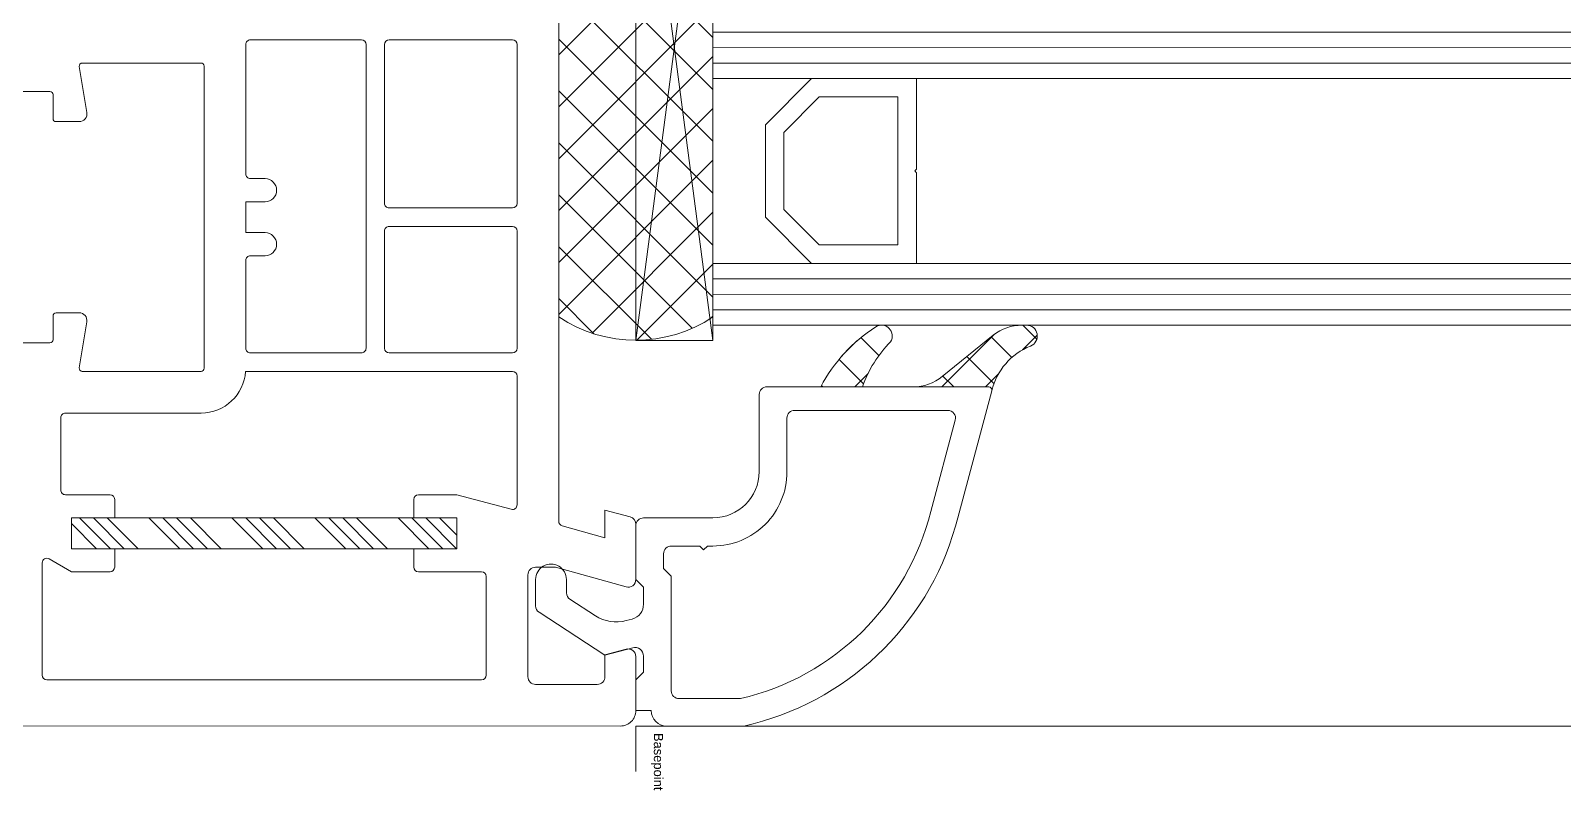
# Model space of a CAD drawing. Header units: millimetres. Extents: x 2258 to 5600, y 711 to 2563.
# Drawn here: x 2701.387 to 2705.227, y 2005.669 to 2007.572 of the extents above; entities that cross this region are included whole.
import ezdxf

# ---------------------------------------------------------------- set-up
doc = ezdxf.new("R2010")
doc.units = ezdxf.units.MM
for name, color, linetype, lineweight in [('FP_A_DOOR_WIN', 140, 'Continuous', 18), ('PQI-A-IN-ELEV-LGHT', 201, 'Continuous', 5), ('WAL', 7, 'Continuous', 30)]:
    doc.layers.add(name, color=color, linetype=linetype, lineweight=lineweight)
doc.styles.get("Standard").update_dxf_attribs({"font": 'arial.ttf'})
pattern_1 = [(135, (-4.599427157802303, -2.000253202709217), (1.414213562373095, 1.414213562373094), []), (44.99999999999997, (-4.599427157802303, -2.000253202709217), (1.414213562373095, -1.414213562373095), [])]

# ---------------------------------------------------------------- blocks, each defined once
blk = doc.blocks.new('*X84')
at = {"color": 0}
for p, q in [((23.39988581483212, -13.12680322657752), (25.02614989936285, -11.50053914204682)), ((23.92417589936278, -13.50053914204682), (25.92417589936281, -11.50053914204682)), ((24.82220189936285, -13.50053914204682), (26.82220189936288, -11.50053914204682)), ((25.72022989936281, -13.50053914204682), (27.72022989936284, -11.50053914204682)), ((28.41430357200433, -13.50053914204685), (30.41430357200435, -11.50053914204682)), ((29.3123295720043, -13.50053914204685), (31.31232957200428, -11.50053914204685)), ((30.21035557200438, -13.50053914204685), (32.21035557200437, -11.50053914204682)), ((31.10838357200433, -13.50053914204685), (33.1083835720043, -11.50053914204685)), ((33.80245724464581, -13.50053914204682), (35.80245724464584, -11.50053914204682)), ((34.70048324464577, -13.50053914204682), (36.7004832446458, -11.50053914204682)), ((35.59850924464585, -13.50053914204682), (37.59850924464587, -11.50053914204682)), ((36.49653724464579, -13.50053914204682), (38.49653724464583, -11.50053914204682)), ((39.19061091728729, -13.50053914204682), (41.19061091728729, -11.50053914204679)), ((40.08863691728726, -13.50053914204682), (42.08863691728722, -11.50053914204682)), ((40.98666291728732, -13.50053914204682), (42.98666291728733, -11.50053914204679)), ((41.88469091728729, -13.50053914204682), (43.88469091728725, -11.50053914204682)), ((44.57876458992878, -13.50053914204682), (46.57876458992881, -11.50053914204682)), ((45.47679058992874, -13.50053914204682), (47.47679058992878, -11.50053914204682)), ((46.37481658992881, -13.50053914204682), (48.37481658992886, -11.50053914204682)), ((47.27284458992878, -13.50053914204682), (48.39987818543757, -12.37350554653801))]:
    blk.add_line(p, q, dxfattribs=at)
blk = doc.blocks.new('*X85')
at = {"color": 0}
for p, q in [((54.99985186402648, -31.087261134794), (61.00601975375861, -25.08109324506187)), ((54.99985186402648, -27.71966508939307), (57.27450227647316, -25.44501467694639)), ((54.99985186402648, -34.45485718019493), (63.6577245844264, -25.79698445979503)), ((64.99985186402648, -33.32389141001726), (57.15847075292793, -25.48251029891871)), ((64.99985186402648, -29.95629536461633), (60.06881868517122, -25.02526218576104)), ((64.99985186402648, -36.6914874554182), (54.99985186402648, -26.69148745541818)), ((64.99985186402648, -26.5886993192154), (64.83690520496697, -26.42575266015587)), ((54.99985186402648, -37.82245322559585), (64.99985186402648, -27.82245322559587)), ((64.99985186402648, -40.05908350081911), (54.99985186402648, -30.05908350081912)), ((54.99985186402648, -41.19004927099679), (64.99985186402648, -31.1900492709968)), ((64.99985186402648, -43.42667954622004), (54.99985186402648, -33.42667954622005)), ((54.99985186402648, -44.55764531639772), (64.99985186402648, -34.55764531639772)), ((64.99985186402648, -46.794275591621), (54.99985186402648, -36.79427559162097)), ((54.99985186402648, -47.92524136179865), (64.99985186402648, -37.92524136179866)), ((64.99985186402648, -50.16187163702193), (54.99985186402648, -40.1618716370219)), ((54.99985186402648, -51.29283740719959), (64.99985186402648, -41.29283740719959)), ((64.99985186402648, -53.52946768242285), (54.99985186402648, -43.52946768242285)), ((54.99985186402648, -54.6604334526005), (64.99985186402648, -44.66043345260053)), ((64.66525748148851, -56.56246934528583), (54.99985186402648, -46.89706372782377)), ((56.06869944130799, -56.95918192071993), (64.99985186402648, -48.02802949800145)), ((62.29639050405407, -57.56119841325233), (54.99985186402648, -50.26465977322471)), ((58.64072724525436, -57.75475016217449), (64.99985186402648, -51.39562554340239)), ((59.1885293800865, -57.82093333468568), (54.99985186402647, -53.63225581862565)), ((62.16959604598446, -57.59347740684532), (64.99985186402645, -54.76322158880331))]:
    blk.add_line(p, q, dxfattribs=at)
blk = doc.blocks.new('BASIS')
for q in [(0, 2.998156985077132), (3, 0)]:
    blk.add_line((0, 0), q)
blk.add_text('BASIS', height=0.6).set_placement((0.45, 1.17))
blk = doc.blocks.new('GLASDATABASE7')
for p, q in [((-35, 0), (-35, 60)), ((-34, 0), (-34, 60)), ((-33, 0), (-33, 60)), ((-19, 0), (-19, 60)), ((-18, 0), (-18, 60)), ((-17, 0), (-17, 60)), ((-3, 0), (-3, 60)), ((-2, 0), (-2, 60)), ((-1, 0), (-1, 60)), ((1, 0), (-37, -5)), ((1, -5), (-37, 0))]:
    blk.add_line(p, q)
for points in [[(-32, 0), (-32, 60), (-36, 60), (-36, 0)], [(-32, 13.2), (-26.12, 13.2), (-26, 13.1), (-25.88, 13.2), (-20, 13.2), (-20, 60), (-32, 60)], [(-16, 0), (-16, 60), (-20, 60), (-20, 0)], [(-16, 13.2), (-10.12, 13.2), (-10, 13.1), (-9.879999999999999, 13.2), (-4, 13.2), (-4, 60), (-16, 60)], [(0, 0), (0, 60), (-4, 60), (-4, 0)], [(-21.2, 12), (-21.2, 6.897056274847714), (-23.49705627484771, 4.6), (-28.50294372515229, 4.6), (-30.8, 6.897056274847714), (-30.8, 12)], [(-5.2, 12), (-5.2, 6.897056274847714), (-7.497056274847714, 4.6), (-12.50294372515229, 4.6), (-14.8, 6.897056274847714), (-14.8, 12)], [(-20, 6.4), (-23, 3.4), (-29, 3.4), (-32, 6.4), (-32, 0), (-20, 0)], [(-4, 6.4), (-7, 3.4), (-13, 3.4), (-16, 6.4), (-16, 0), (-4, 0)], [(1, 0), (1, -5), (-37, -5), (-37, 0)], [(0, 0), (0, 0)], [(0, 0), (0, 0)]]:
    blk.add_lwpolyline(points, close=True)
blk.add_blockref('BASIS', (5, -10))
blk = doc.blocks.new('BASEPOINT')
for p, q in [((0.0001424139276124947, -6.579969547004794e-08), (0.0001424139276124947, 2.998156919277449)), ((-7.890404418731123e-08, 0.0005381883725030789), (2.956911949821283, 0.0005381883725030789))]:
    blk.add_line(p, q)
blk.add_text('Basepoint', height=0.6).set_placement((0.4501424139276011, 1.169999934200292))
blk = doc.blocks.new('PRJ_INSERT_100_59361299862', base_point=(-0.0001424139276124947, 6.579969635822636e-08))
h = blk.add_hatch()
h.set_pattern_fill('NETZ', color=256, scale=2, angle=-135, style=0)
h.set_pattern_definition(pattern_1)
edge = h.paths.add_edge_path()
edge.add_arc((-25.2986551748821, 25.33685661379517), 0.7009491730178186, 21.51182172263535, 179.9580202232992)
edge.add_line((-25.99960415975543, 25.33737018892023), (-25.99960415975543, 25.04407319476772))
edge.add_arc((-22.99300567432547, 25.04730335869381), 3.006600220606113, 180.0615561704665, 218.4438120667934)
edge.add_line((-25.34782986281486, 23.17795910793259), (-22.66887832759071, 19.87456954780984))
edge.add_arc((-24.99886901093642, 17.98482262943097), 3.000000000000037, 9.094947017729282e-13, 39.0438988427839, ccw=False)
edge.add_line((-21.99886901093638, 17.98482262943102), (-21.99960415975543, 22.89588363291494))
edge.add_arc((-21.80286819986766, 22.89686949340595), 0.1967384299873035, 73.53864963038978, 180.2871115812252, ccw=False)
edge.add_arc((-20.77735667004206, 27.1363973986147), 4.165315481917134, 201.7354703606924, 256.536940679372, ccw=False)
h = blk.add_hatch()
h.set_pattern_fill('NETZ', color=256, scale=2, angle=-135, style=0)
h.set_pattern_definition(pattern_1)
edge = h.paths.add_edge_path()
edge.add_arc((-25.29884118967663, 15.92990097243664), 0.6999557455590304, 57.98631243675442, 211.9210534334455, ccw=False)
edge.add_arc((-19.3226781381968, 22.23154655800048), 8.000000000000085, 225.5218146126667, 250.4566767224353)
edge.add_line((-21.99883435313792, 14.69243600613606), (-21.99883435313792, 11.99243600613607))
edge.add_arc((-17.18761768759084, 21.15341065885029), 10.347524457111, 212.7227798498215, 242.2921684265773, ccw=False)
for points in [[(-24.64653276932265, 25.5938899021485, 0.8276115379937076), (-25.99960415975543, 25.33737018892023), (-25.99960415975543, 25.04407319476772, 0.1690577026555226), (-25.34782986281486, 23.17795910793259), (-22.66887832759071, 19.87456954780984, -0.172028633719733), (-21.99886901093638, 17.98482262943102), (-21.99960415975543, 22.89588363291494, -0.502665873903851), (-21.74711872695017, 23.08554383215738, -0.2437805197364005)], [(-2.9996041597554, -0.0002532027091888267), (-0.9996041597554282, -0.0002532027091888267), (-0.9996041597554282, 0.9997467972908112, 0.4142135623730953), (0.0003958402445718434, 1.999746797290811), (0.0003958402445718434, 6.99968576213459, 0.2754497923217082), (-12.95498746053668, 20.72978830119703), (-13.4987801833969, 20.87547921919773), (-21.74711872695017, 23.08554383215738, 0.4908735731119964), (-21.99960363186992, 22.89235716621636), (-21.99960415975543, 8.498831269947061, 0.4134286014123665), (-21.49878018514605, 7.99883126994709), (-16.49917691366168, 7.99895334025959, -0.4140724336333067), (-13.4993600191304, 4.99901437541584), (-13.4997262300679, 0.4997467972908396, 0.4145422967863972), (-12.99972623005545, -0.0002532027091888267), (-9.4996041597554, -0.0002532027091888267), (-8.999604159755428, 0.4997467972908112), (-7.900301253550346, 0.4997467972908112, -0.3394542588633756), (-6.934375427261251, -0.2414341576066761), (-6.833775398766115, -0.616878575193482, -0.2125565616700221), (-7.151913544625224, -2.625523775487352), (-8.221519635700396, -4.272572720216715, -0.2539676464749438), (-8.64085491967311, -4.500253202709189), (-9.4996041597554, -4.500253202709189, 0.9999999999999998), (-9.499604159755428, -6.500253202709189), (-7.793416178963419, -6.500253202709189, 0.2539676464749436), (-7.374080894990705, -6.272572720216715), (-4.599604159755422, -2.000253202709189), (-5.080515119112796, -0.2054690684707623, -0.4931454260313039), (-4.539383952963, 0.4997467972908112), (-3.499604159755428, 0.4997467972908112)], [(-11.42529910746382, 4.398301554569116), (-11.67521772063223, 4.648220167737549), (-11.67518934724402, 4.99681561511963, 0.4143806464059874), (-16.47699159288866, 9.798953292317549), (-19.97463643905309, 9.798867893821665, -0.4142192835227657), (-20.47464864704703, 10.29886545226626), (-20.47469716813362, 20.23598399228959, -0.4931444461757075), (-19.84529152645141, 20.71895038669777), (-13.92035110165813, 19.13141841279122, -0.2806694375655193), (-1.775433314866724, 6.796828412494932), (-1.775433314866724, 2.799947168277612, -0.4141795785361847), (-2.27537530013138, 2.299947171643282), (-9.721617126769878, 2.299083188139662), (-10.22101444201963, 1.799746797290851), (-11.17540886933981, 1.799746797290823, -0.4142374021652741), (-11.67540886768362, 2.299787494018688), (-11.67525840742312, 4.148342254609815)], [(-25.89294784582112, 15.55979919337321, -0.7949711117343725), (-24.92777936059083, 16.52340848269796, 0.1092301940154678), (-21.99883435313792, 14.69243600613606), (-21.99883435313792, 11.99243600613607, -0.1297415055080829)]]:
    blk.add_lwpolyline(points, format="xyb", close=True)
blk.add_blockref('BASEPOINT', (-0.0001424139276124947, 6.579969635822636e-08))
blk = doc.blocks.new('sd3')
at = {"layer": 'FP_A_DOOR_WIN', "ltscale": 1000}
for points in [[(-57.20015639571648, 73.85010822842014), (-58.99973436923756, 73.85010822843469, -0.4148355601868188), (-59.20015639572375, 74.05060671093815), (-59.20015639568737, 75.60010822840559, 0.4143271868600361), (-59.4001075675842, 75.80010517667688), (-60.90010756759148, 75.80010517666233, 0.4626872156724183), (-61.39351577070192, 75.21903523034416), (-60.90279311447375, 72.23253925869358, -0.4629961320455693), (-61.10005873946648, 72.00010212490452), (-68.80013198166125, 72.00010212490452, -0.4143678003774176), (-69.00007552413445, 72.20011433193577), (-69.000075524149, 91.80010517667688, -0.4144526472424772), (-68.80013198166853, 92.00010212493362), (-61.10005873943737, 92.00010212486086, -0.4630830790022332), (-60.90279311447375, 91.76768024990452), (-61.39351577072375, 88.78118427823938, 0.462692735718021), (-60.90010756757692, 88.20011433190666), (-59.4001075675842, 88.20011433190666, 0.4143271868600149), (-59.2001563957092, 88.40011128014885), (-59.20015639573103, 89.94961279755807, -0.4148355603400346), (-58.99973436921573, 90.15011128017795), (-57.20015639568737, 90.1501112801634, 0.4142649428828891)], [(-92.00007361678581, 105.6057848035416), (-92.00007361679309, 62.27570637290773, -0.3361617745988907), (-92.21894568709831, 61.98687275477278), (-95.00007361677126, 61.20618732995354), (-95.00007361678581, 63.00010212490452), (-96.62947577743034, 62.56350239344465, 0.3395197300317918), (-97.00008124618034, 62.08054646081291), (-97.00008124618034, 58.49986525518761, 0.496683455837799), (-96.36519852190395, 58.01864792055858), (-91.80012244490354, 59.30008991784416), (-90.50007361677854, 59.30008991787327, -0.4141372546644761), (-90.00007361677126, 58.80008991787327), (-90.00007361678581, 52.20011433195032, -0.4141372546644594), (-90.50007361679309, 51.70011433193577), (-94.50007361675671, 51.70011433190666, -0.4142634643848516), (-95.00007361676398, 52.20011433193577), (-95.00007361678581, 53.61582478113996), (-96.37068671493034, 53.98307331631077, 0.4930310732574256), (-97.00008124617307, 53.50010212487541), (-97.00008124618034, 50.00010212490452, 0.4142689885915225), (-96.00007361680036, 49.00010117120109), (-40.00007933883171, 49.00010117121565, 0.4141800440952208)]]:
    blk.add_lwpolyline(points, format="xyb", dxfattribs=at)
for points in [[(-92.00007361678581, 75.53079147556855), (-92.00007361680036, 105.3506997008808, 0.3012458077831863), (-102.0000736167931, 105.3506997008953), (-102.0000736167858, 75.5307914755831, 0.3012458077831859)], [(-81.00008773118316, 93.50010212491907), (-89.00007361678581, 93.50010212486086, 0.4141231876778495), (-89.30012244491809, 93.20011433193577), (-89.30012244492536, 82.90009602140344, 0.4141231876778737), (-89.00007361677126, 82.60010822839104), (-81.00008773117588, 82.60010822842014, 0.4142135623730951), (-80.70008773113659, 82.90010822839395), (-80.70008773117297, 93.2001021249016, 0.4142135623730951)], [(-72.9501487663365, 83.00013264249719, -0.9999999999999998), (-72.95014876632195, 84.50013264248264), (-72.00007552410534, 84.50013264245354, 0.4144865871292058), (-71.70014876632922, 84.80012043546594), (-71.7001487663074, 93.20011433192121, 0.4144865871291639), (-72.000075524149, 93.50010212490452), (-79.20007552413153, 93.50010212490452, 0.4142135623730951), (-79.5000755241199, 93.20010212488705), (-79.50007552414172, 73.50011433192412, 0.4142135623730951), (-79.20007552413153, 73.20011433192121), (-72.00007552413445, 73.20011433192121, 0.4144865871291501), (-71.7001487663074, 73.50010212487541), (-71.70014876629284, 79.20011433190666, 0.414486587129178), (-72.00007552413445, 79.50010212490452), (-72.95014876632195, 79.50010212487541, -0.9999999999999998), (-72.95014876632922, 81.00010212491907), (-71.70014876632922, 81.00010212491907), (-71.7001487663074, 83.00013264242443)], [(-81.00008773118316, 73.20011433193577, 0.4142135623730951), (-80.70008773117297, 73.50011433193868), (-80.7000877311657, 81.10009602140053, 0.4142135623730951), (-81.0000877311395, 81.40009602135979), (-89.00007361678581, 81.40009602135979, 0.4141231876778217), (-89.30012244491081, 81.10010822843469), (-89.30012244491081, 73.50010212488996, 0.4141231876778046), (-89.00007361678581, 73.20011433195032)], [(-60.00008315354353, 69.30010517667688), (-68.80013198166125, 69.30010517666233, -0.3941356490620793), (-71.69319075851672, 72.00010212490452), (-89.00007361677126, 72.00010212486086, 0.4141231876778427), (-89.30012244491809, 71.70011433193577), (-89.30012244492536, 63.34607990810764, 0.4930803031908427), (-88.92243689805036, 63.05630024500715), (-85.4000999381824, 64.00010212488996), (-82.90009993819695, 64.00010212490452, -0.414012966687119), (-82.6000511100574, 63.70011433189211), (-82.60005111007922, 62.50010212487541), (-85.4000999382115, 62.50010212490452), (-85.40009993820422, 60.50010212487541), (-82.60005111007195, 60.50010212488996), (-82.60005111007195, 59.30008991787327, -0.4140478028440861), (-82.90009993819695, 59.00010212487541), (-87.0000755241199, 59.00010212488996, 0.4140512861497621), (-87.30012435225945, 58.70011433193577), (-87.30012435225945, 52.30008991787327, 0.4141603203474333), (-87.00007552413445, 52.00010212488996), (-58.80013198162487, 52.00010212487541, 0.4140932892759649), (-58.50008315352898, 52.30008991785871), (-58.50008315349987, 59.57746418542229, 0.57715958826064), (-58.95015639571648, 59.83726032801496), (-60.40010756757692, 59.00010212488996), (-62.90010756757692, 59.00010212487541, -0.4140478028440377), (-63.20015639572375, 59.30008991787327), (-63.20015639571648, 60.50010212490452), (-60.40010756756237, 60.50010212487541), (-60.40010756759148, 62.50010212490452), (-63.20015639570192, 62.50010212488996), (-63.20015639571648, 63.70011433189211, -0.4140129666870911), (-62.90010756759875, 64.00010212490452), (-60.00008315352898, 64.00010212491907, 0.4144778819059014), (-59.70015639571648, 64.30010517663322), (-59.70015639571648, 69.00010212490452, 0.4144907307888895)]]:
    blk.add_lwpolyline(points, format="xyb", close=True, dxfattribs=at)
blk.add_lwpolyline([(-60.40010756759148, 62.50010212490452), (-85.40010756759148, 62.50010212491907), (-85.40010756756237, 60.50010212486086), (-60.40010756756237, 60.50010212487541)], close=True, dxfattribs=at)
at = {"layer": 'PQI-A-IN-ELEV-LGHT', "ltscale": 100}
blk.add_line((-793.2660618025548, 48.99956291702983), (-99.99872491141286, 48.999958757282), dxfattribs=at)
at = {"layer": 'FP_A_DOOR_WIN', "ltscale": 1000}
for name, p, rotation in [('GLASDATABASE7', (-101.9996912130518, 111.0001011712156), 89.99999999996041), ('*X85', (-37.00022175273625, 48.9995629828336), 179.9999999999999), ('*X84', (-37.00022175273625, 48.9995629828336), 179.9999999999999)]:
    blk.add_blockref(name, p, dxfattribs=dict(at, rotation=rotation))
at = {"layer": 'FP_A_DOOR_WIN', "ltscale": 1000, "yscale": -1, "rotation": 269.9999999999608}
blk.add_blockref('PRJ_INSERT_100_59361299862', (-97.00056799212325, 49.00010117120109), dxfattribs=at)

msp = doc.modelspace()

# ---------------------------------------------------------------- block references
at = {"layer": 'WAL', "ltscale": 1000, "xscale": -0.03863196438221001, "yscale": 0.03863196438221, "zscale": 0.03863196438221, "rotation": 359.9972457711958}
msp.add_blockref('sd3', (2699.155417671895, 2003.936958111282), dxfattribs=at)

doc.saveas('drawing.dxf')
